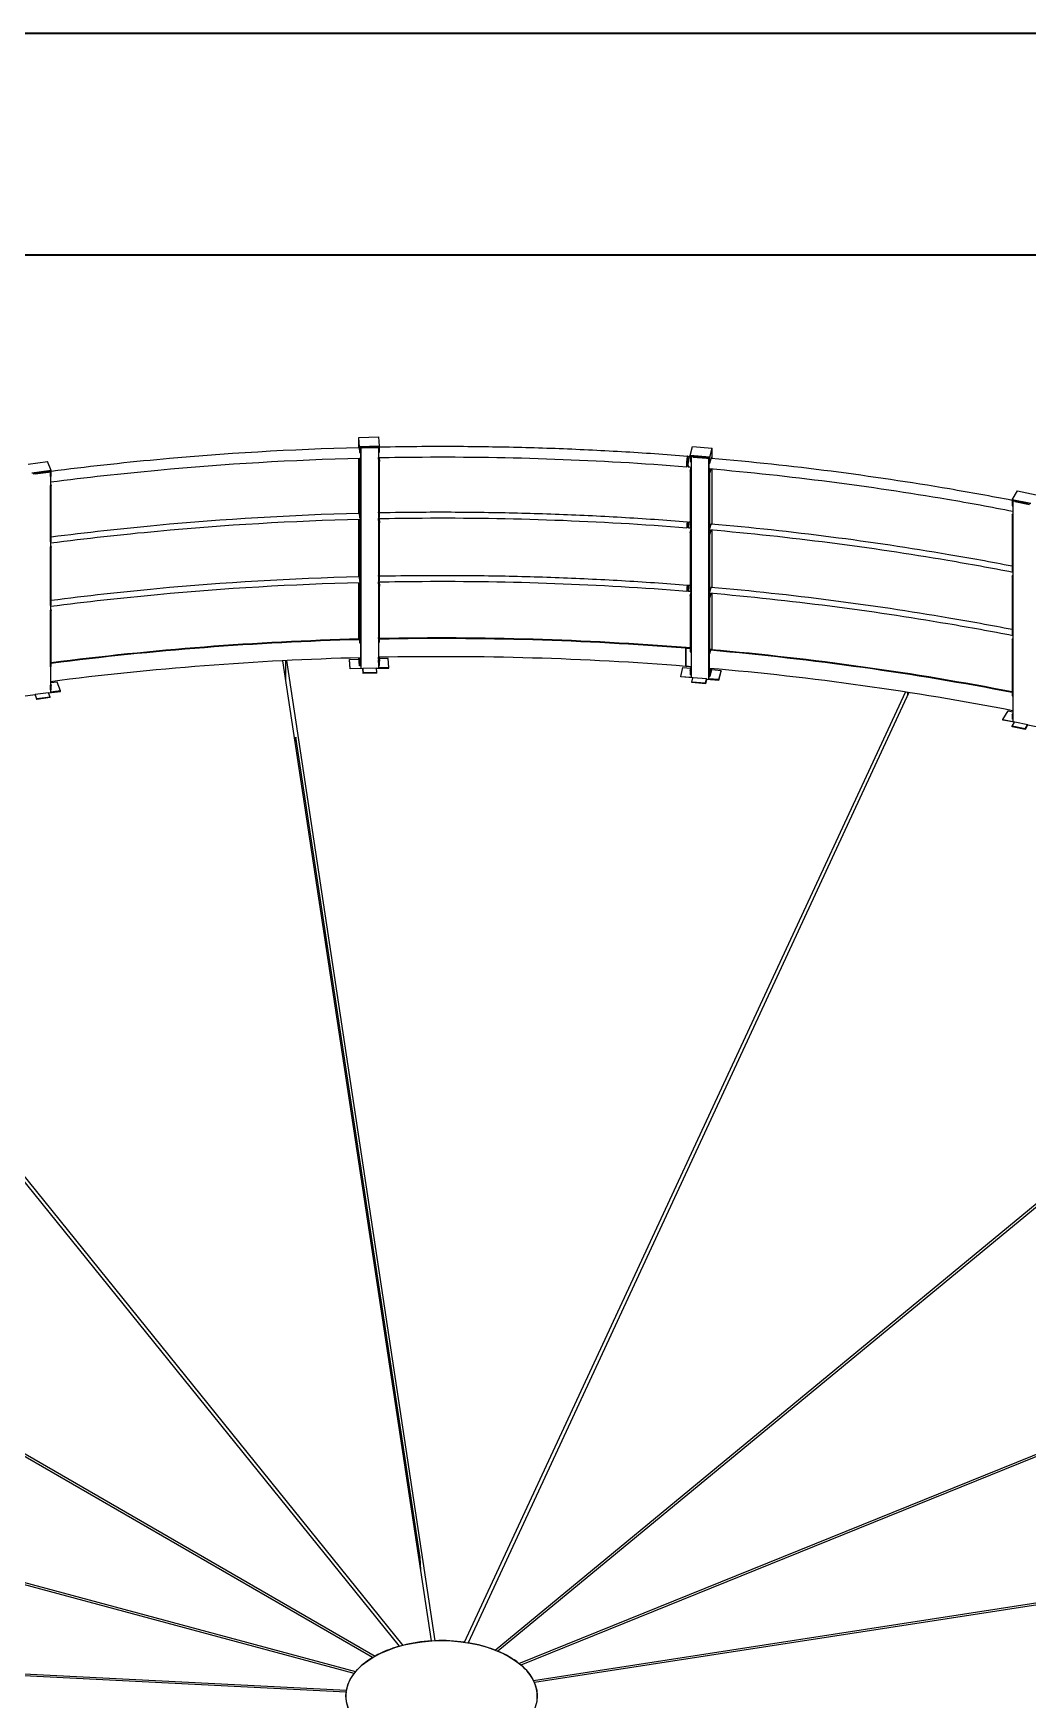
# Model space of a CAD drawing. Header units: millimetres. Extents: x 0 to 89100, y 0 to 63000.
# Drawn here: x 66908 to 70273, y 57363 to 63000 of the extents above; entities that cross this region are included whole.
import ezdxf

# ---------------------------------------------------------------- set-up
doc = ezdxf.new("R2010")
doc.units = ezdxf.units.MM
doc.header["$LTSCALE"] = 150
doc.layers.get('0').update_dxf_attribs({"lineweight": 18})
for name, color, linetype, lineweight in [('Border', 7, 'Continuous', 35), ('Visible', 7, 'Continuous', 25), ('Visible Narrow', 7, 'Continuous', 18)]:
    doc.layers.add(name, color=color, linetype=linetype, lineweight=lineweight)

# ---------------------------------------------------------------- blocks, each defined once
blk = doc.blocks.new('Borders Bigadan Border')
at = {"layer": 'Border'}
for p, q in [((0, 420), (594, 420)), ((589, 415), (20, 415))]:
    blk.add_line(p, q, dxfattribs=at)

msp = doc.modelspace()

# ---------------------------------------------------------------- linework, layer by layer
at = {"layer": 'Visible'}
for p, q in [((68009.73, 61633.24), (68077.17, 61634.81)), ((68011.94, 61601.65), (68009.73, 61633.24)), ((68009.73, 61599.35), (68009.73, 61633.24)), ((68079.39, 61603.23), (68077.17, 61634.81)), ((68009.73, 61376.99), (68009.73, 61563.11)), ((68010.84, 61597.24), (68011.94, 61581.44)), ((68011.94, 61549.6), (68011, 61563.14)), ((68079.39, 61603.23), (68011.94, 61601.65)), ((68011.94, 61601.65), (68011.94, 61581.44)), ((68011.94, 61581.44), (68014.19, 61581.5)), ((68013.24, 61563.2), (68014.19, 61549.65)), ((68013.72, 61556.4), (68013.72, 61563.22)), ((68077.14, 61601.34), (68014.19, 61599.87)), ((68014.19, 61599.87), (68014.19, 61581.5)), ((68014.55, 61599.88), (68014.92, 61590.43)), ((68015.69, 61599.9), (68015.84, 61597.74)), ((68022.59, 61597.9), (68015.84, 61597.74)), ((68015.84, 61597.74), (68015.84, 60852.48)), ((68017.94, 61599.95), (68018, 61599.09)), ((68022.5, 61599.19), (68018, 61599.09)), ((68068.96, 61600.28), (68022.5, 61599.19)), ((68022.59, 61597.9), (68069.05, 61598.98)), ((68068.96, 61600.28), (68073.46, 61600.39)), ((68069.05, 61598.98), (68075.79, 61599.14)), ((68072.26, 61601.22), (68072.29, 61600.36)), ((68073.39, 61601.25), (68073.46, 61600.39)), ((68075.64, 61601.3), (68075.79, 61599.14)), ((68075.79, 61599.14), (68075.79, 60853.88)), ((68076.03, 61598.76), (68077.14, 61582.97)), ((68077.14, 61551.12), (68076.19, 61564.68)), ((68077.14, 61582.97), (68077.14, 61601.34)), ((68077.14, 61582.97), (68079.39, 61583.02)), ((68078.44, 61564.72), (68079.39, 61551.18)), ((68079.39, 61583.02), (68079.39, 61603.23)), ((69121.93, 61567.2), (69121.64, 61567.23)), ((69121.87, 61567.17), (69122.64, 61567.54)), ((69130.64, 61571.3), (69138.58, 61602.58)), ((69197.43, 61565.65), (69130.64, 61571.3)), ((69130.64, 61571.3), (69130.64, 61551.09)), ((69132.87, 61569.27), (69132.87, 61550.9)), ((69195.2, 61564), (69132.87, 61569.27)), ((69134.35, 61569.15), (69133.81, 61567.01)), ((69133.81, 61567.01), (69133.81, 60821.75)), ((69140.49, 61566.44), (69133.81, 61567.01)), ((69136.58, 61568.96), (69136.36, 61568.1)), ((69140.81, 61567.73), (69136.36, 61568.1)), ((69138.58, 61602.58), (69205.37, 61596.92)), ((69140.49, 61566.44), (69186.5, 61562.55)), ((69140.52, 61567.75), (69140.64, 61568.62)), ((69186.82, 61563.83), (69140.81, 61567.73)), ((69186.5, 61562.55), (69193.17, 61561.98)), ((69186.82, 61563.83), (69191.27, 61563.46)), ((69191.49, 61564.31), (69191.27, 61563.46)), ((69193.72, 61564.12), (69193.17, 61561.98)), ((69193.17, 61561.98), (69193.17, 60816.72)), ((69195.2, 61545.63), (69195.2, 61564)), ((69197.43, 61565.65), (69205.37, 61596.92)), ((69197.43, 61545.44), (69197.43, 61565.65)), ((69197.43, 61545.44), (69201.4, 61561.08)), ((69205.37, 61562.93), (69205.37, 61596.92)), ((66890.53, 61542.82), (66956.31, 61551.57)), ((66968.6, 61520.77), (66902.82, 61512.02)), ((66966.41, 61518.64), (66905.02, 61510.47)), ((66913.9, 61509.43), (66907.32, 61508.56)), ((66908.67, 61510.96), (66909.01, 61510.12)), ((66913.39, 61510.7), (66909.01, 61510.12)), ((66958.71, 61516.73), (66913.39, 61510.7)), ((66913.9, 61509.43), (66959.21, 61515.46)), ((66968.6, 61520.77), (66956.31, 61551.57)), ((66956.52, 61517.33), (66956.71, 61516.46)), ((66958.71, 61516.73), (66963.09, 61517.31)), ((66959.21, 61515.46), (66965.79, 61516.34)), ((66962.75, 61518.16), (66963.09, 61517.31)), ((66964.95, 61518.45), (66965.79, 61516.34)), ((66965.79, 61516.34), (66965.79, 60771.08)), ((66966.41, 61500.27), (66966.41, 61518.64)), ((66968.6, 61500.56), (66968.6, 61520.77)), ((68014.19, 61549.65), (68011.94, 61549.6)), ((68011.94, 61549.6), (68011.94, 61360.38)), ((68014.19, 61549.65), (68014.19, 61360.43)), ((68079.39, 61551.18), (68077.14, 61551.12)), ((68077.14, 61361.9), (68077.14, 61551.12)), ((68079.39, 61361.95), (68079.39, 61551.18)), ((69119.47, 61536.55), (69119.19, 61536.57)), ((69119.41, 61536.59), (69120.11, 61536.1)), ((69130.64, 61551.09), (69132.87, 61550.9)), ((69130.64, 61519.25), (69133.81, 61531.72)), ((69130.64, 61519.25), (69130.64, 61330.03)), ((69132.87, 61519.06), (69130.64, 61519.25)), ((69132.87, 61550.9), (69133.81, 61554.61)), ((69133.81, 61522.76), (69132.87, 61519.06)), ((69132.87, 61519.06), (69132.87, 61329.84)), ((69195.2, 61545.63), (69197.43, 61545.44)), ((69195.2, 61513.78), (69198.6, 61527.16)), ((69197.43, 61513.6), (69195.2, 61513.78)), ((69195.2, 61324.56), (69195.2, 61513.78)), ((69200.82, 61526.97), (69197.43, 61513.6)), ((69197.43, 61324.37), (69197.43, 61513.6)), ((69205.37, 61340.55), (69205.37, 61526.57)), ((66965.79, 61501.82), (66966.41, 61500.27)), ((66965.79, 61475.77), (66968.6, 61468.72)), ((66966.41, 61468.43), (66965.79, 61469.98)), ((66966.41, 61500.27), (66968.6, 61500.56)), ((66968.6, 61468.72), (66966.41, 61468.43)), ((66966.41, 61279.2), (66966.41, 61468.43)), ((66968.6, 61279.5), (66968.6, 61468.72)), ((70220.32, 61422.01), (70238.14, 61451.9)), ((70238.14, 61451.9), (70301.96, 61439.21)), ((70284.14, 61409.33), (70220.32, 61422.01)), ((70220.32, 61422.01), (70220.32, 61401.81)), ((70220.32, 61401.81), (70222.44, 61401.38)), ((70222.44, 61419.75), (70222.44, 61401.38)), ((70282.01, 61407.91), (70222.44, 61419.75)), ((70222.44, 61401.38), (70222.64, 61401.71)), ((70223.86, 61419.47), (70222.64, 61417.42)), ((70222.64, 61417.42), (70222.64, 60672.17)), ((70229.02, 61416.16), (70222.64, 61417.42)), ((70225.99, 61419.05), (70225.5, 61418.23)), ((70229.76, 61417.38), (70225.5, 61418.23)), ((70229.02, 61416.16), (70272.99, 61407.42)), ((70273.72, 61408.64), (70229.76, 61417.38)), ((70234.6, 61416.42), (70234.87, 61417.28)), ((70272.99, 61407.42), (70279.37, 61406.15)), ((68009.73, 61162.66), (68009.73, 61356.81)), ((68010.84, 61376.17), (68011.94, 61360.38)), ((68011.94, 61342.01), (68010.9, 61356.84)), ((68011.94, 61360.38), (68014.19, 61360.43)), ((68014.19, 61342.06), (68011.94, 61342.01)), ((68011.94, 61342.01), (68011.94, 61146.05)), ((68013.15, 61356.9), (68014.19, 61342.06)), ((68013.72, 61348.8), (68013.72, 61356.91)), ((68014.19, 61387.12), (68014.75, 61372.65)), ((68014.19, 61378.53), (68014.52, 61378.54)), ((68014.19, 61342.06), (68014.19, 61146.1)), ((68076.03, 61377.69), (68077.14, 61361.9)), ((68077.14, 61343.53), (68076.1, 61358.37)), ((68077.14, 61361.9), (68079.39, 61361.95)), ((68079.39, 61343.58), (68077.14, 61343.53)), ((68077.14, 61147.57), (68077.14, 61343.53)), ((68078.35, 61358.42), (68079.39, 61343.58)), ((68079.39, 61147.62), (68079.39, 61343.58)), ((69121.36, 61345.39), (69121.17, 61345.41)), ((69121.33, 61345.38), (69122.69, 61345.91)), ((69125.95, 61345.36), (69125.38, 61345.7)), ((69132.87, 61329.84), (69133.81, 61333.54)), ((69197.43, 61324.37), (69201.4, 61340.01)), ((70220.32, 61369.96), (70222.64, 61373.86)), ((70220.32, 61369.96), (70220.32, 61180.74)), ((70222.44, 61369.54), (70220.32, 61369.96)), ((70222.64, 61369.87), (70222.44, 61369.54)), ((70222.44, 61369.54), (70222.44, 61180.32)), ((66965.79, 61280.76), (66966.41, 61279.2)), ((66966.41, 61279.2), (66968.6, 61279.5)), ((69120.1, 61329.69), (69119.91, 61329.71)), ((69120.08, 61329.71), (69121.33, 61328.97)), ((69124.64, 61328.99), (69124.02, 61328.75)), ((69130.64, 61330.03), (69132.87, 61329.84)), ((69130.64, 61311.65), (69133.81, 61324.12)), ((69130.64, 61311.65), (69130.64, 61115.7)), ((69132.87, 61311.47), (69130.64, 61311.65)), ((69133.81, 61315.17), (69132.87, 61311.47)), ((69132.87, 61311.47), (69132.87, 61115.51)), ((69195.2, 61324.56), (69197.43, 61324.37)), ((69195.2, 61306.19), (69198.93, 61320.86)), ((69197.43, 61306), (69195.2, 61306.19)), ((69195.2, 61110.23), (69195.2, 61306.19)), ((69201.15, 61320.67), (69197.43, 61306)), ((69197.43, 61110.04), (69197.43, 61306)), ((69205.37, 61126.22), (69205.37, 61320.29)), ((66965.79, 61268.17), (66968.6, 61261.13)), ((66966.41, 61260.83), (66965.79, 61262.39)), ((66968.6, 61261.13), (66966.41, 61260.83)), ((66966.41, 61064.87), (66966.41, 61260.83)), ((66968.6, 61065.17), (66968.6, 61261.13)), ((68014.19, 61172.79), (68014.75, 61158.32)), ((70220.32, 61180.74), (70222.44, 61180.32)), ((70220.32, 61162.37), (70222.64, 61166.27)), ((70222.44, 61180.32), (70222.64, 61180.65)), ((68009.73, 60950.88), (68009.73, 61142.48)), ((68010.84, 61161.84), (68011.94, 61146.05)), ((68011.94, 61127.68), (68010.9, 61142.51)), ((68011.94, 61146.05), (68014.19, 61146.1)), ((68014.19, 61127.73), (68011.94, 61127.68)), ((68011.94, 61127.68), (68011.94, 60938.45)), ((68013.15, 61142.57), (68014.19, 61127.73)), ((68013.72, 61134.47), (68013.72, 61142.58)), ((68014.19, 61163.84), (68014.54, 61163.85)), ((68014.19, 61127.73), (68014.19, 60938.5)), ((68076.03, 61163.36), (68077.14, 61147.57)), ((68077.14, 61129.2), (68076.1, 61144.04)), ((68077.14, 61147.57), (68079.39, 61147.62)), ((68079.39, 61129.25), (68077.14, 61129.2)), ((68077.14, 60939.98), (68077.14, 61129.2)), ((68078.35, 61144.09), (68079.39, 61129.25)), ((68079.39, 60940.03), (68079.39, 61129.25)), ((69119.91, 61115.38), (69120.1, 61115.36)), ((69120.08, 61115.38), (69121.33, 61114.64)), ((69121.17, 61131.08), (69121.36, 61131.06)), ((69121.33, 61131.05), (69122.69, 61131.58)), ((69124.64, 61114.66), (69124.02, 61114.42)), ((69125.95, 61131.03), (69125.38, 61131.37)), ((69130.64, 61115.7), (69132.87, 61115.51)), ((69130.64, 61097.32), (69133.81, 61109.79)), ((69132.87, 61115.51), (69133.81, 61119.21)), ((69195.2, 61110.23), (69197.43, 61110.04)), ((69197.43, 61110.04), (69201.4, 61125.68)), ((70220.32, 61162.37), (70220.32, 60966.41)), ((70222.44, 61161.94), (70220.32, 61162.37)), ((70222.64, 61162.28), (70222.44, 61161.94)), ((70222.44, 61161.94), (70222.44, 60965.99)), ((66965.79, 61066.43), (66966.41, 61064.87)), ((66965.79, 61053.84), (66968.6, 61046.79)), ((66966.41, 61064.87), (66968.6, 61065.17)), ((69130.64, 61097.32), (69130.64, 60908.1)), ((69132.87, 61097.14), (69130.64, 61097.32)), ((69133.81, 61100.84), (69132.87, 61097.14)), ((69132.87, 61097.14), (69132.87, 60907.91)), ((69195.2, 61091.86), (69198.93, 61106.53)), ((69197.43, 61091.67), (69195.2, 61091.86)), ((69195.2, 60902.64), (69195.2, 61091.86)), ((69201.15, 61106.33), (69197.43, 61091.67)), ((69197.43, 60902.45), (69197.43, 61091.67)), ((69205.37, 60914.4), (69205.37, 61105.96)), ((66966.41, 61046.5), (66965.79, 61048.06)), ((66968.6, 61046.79), (66966.41, 61046.5)), ((66966.41, 60857.28), (66966.41, 61046.5)), ((66968.6, 60857.57), (66968.6, 61046.79)), ((68010.82, 60950.91), (68010.82, 60954.46)), ((68010.82, 60954.46), (68011.94, 60938.45)), ((68014.19, 60959.92), (68014.93, 60949.36)), ((68014.93, 60949.36), (68014.93, 60885.06)), ((68076.02, 60955.98), (68077.14, 60939.98)), ((68076.02, 60952.44), (68076.02, 60955.98)), ((68077.14, 60939.98), (68079.39, 60940.03)), ((70220.32, 60966.41), (70222.44, 60965.99)), ((70220.32, 60948.04), (70222.64, 60951.94)), ((70220.32, 60948.04), (70220.32, 60758.81)), ((70222.44, 60947.61), (70220.32, 60948.04)), ((70222.44, 60965.99), (70222.64, 60966.32)), ((70222.64, 60947.95), (70222.44, 60947.61)), ((70222.44, 60947.61), (70222.44, 60758.39)), ((67978.5, 60881.94), (68009.22, 60882.66)), ((68010.36, 60882.69), (68009.22, 60882.66)), ((68011.94, 60860.07), (68010.02, 60887.49)), ((68011.94, 60874.15), (68011.01, 60887.51)), ((68011.94, 60938.45), (68014.19, 60938.5)), ((68013.26, 60887.57), (68014.19, 60874.21)), ((68013.72, 60882.77), (68013.59, 60882.76)), ((68013.72, 60886.44), (68013.72, 60887.58)), ((68013.72, 60886.44), (68013.72, 60882.77)), ((68013.72, 60882.77), (68015.84, 60852.48)), ((68014.93, 60885.06), (68014.75, 60887.61)), ((68077.14, 60875.68), (68076.2, 60889.04)), ((68078.45, 60889.09), (68079.39, 60875.73)), ((68108.89, 60884.99), (68078.79, 60884.29)), ((68111.02, 60854.71), (68108.89, 60884.99)), ((69115.98, 60919.72), (69116.49, 60921.86)), ((69115.98, 60858.48), (69115.98, 60919.72)), ((69116.49, 60921.86), (69116.49, 60860.62)), ((69116.93, 60919.64), (69117.45, 60921.79)), ((69116.93, 60858.4), (69116.93, 60919.64)), ((69130.64, 60908.1), (69132.87, 60907.91)), ((69132.87, 60907.91), (69133.81, 60911.62)), ((69195.2, 60902.64), (69197.43, 60902.45)), ((69196.44, 60849.17), (69196.44, 60902.53)), ((69197.43, 60902.45), (69201.45, 60918.3)), ((69201.45, 60918.3), (69201.45, 60914.75)), ((66965.79, 60858.83), (66966.41, 60857.28)), ((66966.41, 60857.28), (66968.6, 60857.57)), ((68255.31, 57561.56), (67752.84, 60877.45)), ((67762.75, 60812.02), (67762.75, 60877.95)), ((67764.79, 60878.06), (68267.27, 57562.16)), ((67980.62, 60851.66), (67978.5, 60881.94)), ((67978.5, 60881.94), (67978.5, 60880.11)), ((67980.62, 60849.82), (67978.5, 60880.11)), ((67980.62, 60851.66), (68015.84, 60852.48)), ((67980.62, 60849.82), (67980.62, 60851.66)), ((68022.59, 60850.8), (67980.62, 60849.82)), ((68014.19, 60874.21), (68011.94, 60874.15)), ((68011.94, 60874.15), (68011.94, 60860.07)), ((68014.19, 60860.12), (68011.94, 60860.07)), ((68014.19, 60874.21), (68014.19, 60860.12)), ((68022.59, 60852.65), (68069.05, 60853.73)), ((68022.59, 60852.65), (68022.59, 60850.81)), ((68022.59, 60852.65), (68022.68, 60851.35)), ((68022.59, 60850.81), (68022.59, 60850.8)), ((68022.59, 60850.81), (68022.68, 60849.51)), ((68023.71, 60836.64), (68022.68, 60851.35)), ((68022.68, 60849.51), (68023.71, 60834.8)), ((68070.17, 60837.72), (68023.71, 60836.64)), ((68023.71, 60834.8), (68023.71, 60836.64)), ((68070.17, 60835.89), (68023.71, 60834.8)), ((68069.14, 60852.43), (68069.05, 60853.73)), ((68070.17, 60837.72), (68069.14, 60852.43)), ((68069.18, 60851.89), (68111.02, 60852.87)), ((68070.17, 60835.89), (68070.17, 60837.72)), ((68077.14, 60861.59), (68075.79, 60880.81)), ((68111.02, 60854.71), (68075.79, 60853.88)), ((68079.39, 60875.73), (68077.14, 60875.68)), ((68077.14, 60861.59), (68077.14, 60875.68)), ((68077.14, 60861.59), (68079.39, 60861.64)), ((68079.39, 60861.64), (68079.39, 60875.73)), ((68111.02, 60852.87), (68111.02, 60854.71)), ((69098.93, 60824.7), (69106.55, 60854.69)), ((69106.55, 60854.69), (69132.84, 60852.47)), ((69116.49, 60860.62), (69115.98, 60858.48)), ((69130.64, 60843.8), (69133.81, 60856.27)), ((69130.64, 60843.8), (69130.64, 60829.72)), ((69132.87, 60843.61), (69130.64, 60843.8)), ((69132.87, 60829.53), (69130.64, 60829.72)), ((69133.81, 60847.32), (69132.87, 60843.61)), ((69132.87, 60843.61), (69132.87, 60829.53)), ((69133.81, 60833.23), (69132.87, 60829.53)), ((69195.2, 60838.34), (69198.56, 60851.57)), ((69197.43, 60838.15), (69195.2, 60838.34)), ((69195.2, 60824.25), (69195.2, 60838.34)), ((69197.08, 60851.7), (69196.44, 60849.17)), ((69200.79, 60851.38), (69197.43, 60838.15)), ((69204.29, 60851.07), (69197.43, 60824.06)), ((69197.43, 60824.06), (69197.43, 60838.15)), ((69205.24, 60846.34), (69203.13, 60846.52)), ((69235.67, 60843.76), (69205.24, 60846.34)), ((69228.05, 60813.77), (69235.67, 60843.76)), ((69228.05, 60811.94), (69235.67, 60841.93)), ((69235.67, 60843.76), (69235.67, 60841.93)), ((66913.9, 60764.18), (66959.21, 60770.21)), ((66959.72, 60768.95), (66959.21, 60770.21)), ((66959.91, 60768.46), (67000.14, 60773.81)), ((66988.35, 60805.19), (66965.79, 60802.19)), ((66965.79, 60800.32), (66968.6, 60793.27)), ((66966.41, 60792.98), (66965.79, 60794.53)), ((66966.41, 60778.9), (66965.79, 60780.45)), ((67000.14, 60775.65), (66965.79, 60771.08)), ((66968.6, 60793.27), (66966.41, 60792.98)), ((66966.41, 60778.9), (66966.41, 60792.98)), ((66966.41, 60778.9), (66968.6, 60779.19)), ((66968.6, 60779.19), (66968.6, 60793.27)), ((67000.14, 60775.65), (66988.35, 60805.19)), ((67000.14, 60773.81), (67000.14, 60775.65)), ((68367.55, 57557.1), (69859.41, 60771.61)), ((69870.99, 60769.81), (68379.14, 57555.31)), ((69098.93, 60824.7), (69133.81, 60821.75)), ((69098.93, 60822.86), (69098.93, 60824.7)), ((69140.03, 60819.39), (69098.93, 60822.86)), ((69136.46, 60805.34), (69140.16, 60819.91)), ((69182.47, 60801.44), (69136.46, 60805.34)), ((69136.46, 60803.5), (69136.46, 60805.34)), ((69182.47, 60799.61), (69136.46, 60803.5)), ((69140.49, 60821.19), (69140.16, 60819.91)), ((69140.49, 60821.19), (69186.5, 60817.3)), ((69182.47, 60801.44), (69186.17, 60816.01)), ((69186.17, 60814.17), (69182.47, 60799.61)), ((69182.47, 60799.61), (69182.47, 60801.44)), ((69186.17, 60816.01), (69186.5, 60817.3)), ((69186.17, 60814.17), (69186.5, 60815.46)), ((69186.5, 60815.46), (69186.5, 60817.3)), ((69186.5, 60815.46), (69186.5, 60815.45)), ((69186.5, 60815.45), (69228.05, 60811.94)), ((69193.17, 60816.72), (69195.2, 60824.71)), ((69228.05, 60813.77), (69193.17, 60816.72)), ((69195.2, 60824.25), (69197.43, 60824.06)), ((69228.05, 60811.94), (69228.05, 60813.77)), ((69865.75, 60770.63), (69865.75, 60758.51)), ((66913.9, 60762.34), (66872.97, 60756.89)), ((66913.9, 60764.18), (66913.9, 60762.35)), ((66913.9, 60764.18), (66914.4, 60762.92)), ((66913.9, 60762.35), (66913.9, 60762.34)), ((66913.9, 60762.35), (66914.4, 60761.08)), ((66920.13, 60748.57), (66914.4, 60762.92)), ((66914.4, 60761.08), (66920.13, 60746.73)), ((66965.44, 60754.6), (66920.13, 60748.57)), ((66965.44, 60752.76), (66920.13, 60746.73)), ((66920.13, 60746.73), (66920.13, 60748.57)), ((66965.44, 60754.6), (66959.72, 60768.95)), ((66965.44, 60752.76), (66965.44, 60754.6)), ((70220.32, 60758.81), (70222.44, 60758.39)), ((70222.44, 60758.39), (70222.64, 60758.72)), ((70189.31, 60678.79), (70206.4, 60707.45)), ((70189.31, 60678.79), (70222.64, 60672.17)), ((70189.31, 60676.96), (70189.31, 60678.79)), ((70228.04, 60669.26), (70189.31, 60676.96)), ((70206.4, 60707.45), (70222.64, 60704.22)), ((70219.99, 60655.76), (70228.29, 60669.68)), ((70220.32, 60694.52), (70222.64, 60698.41)), ((70220.32, 60694.52), (70220.32, 60680.43)), ((70222.44, 60694.09), (70220.32, 60694.52)), ((70222.44, 60680.01), (70220.32, 60680.43)), ((70222.64, 60694.42), (70222.44, 60694.09)), ((70222.44, 60694.09), (70222.44, 60680.01)), ((70222.64, 60680.34), (70222.44, 60680.01)), ((70229.02, 60670.9), (70228.29, 60669.68)), ((70229.02, 60670.9), (70272.99, 60662.16)), ((70263.96, 60647.02), (70272.26, 60660.94)), ((70272.26, 60659.1), (70263.96, 60645.18)), ((70272.26, 60660.94), (70272.99, 60662.16)), ((70272.26, 60659.1), (70272.99, 60660.33)), ((70272.99, 60660.33), (70272.99, 60662.16)), ((70272.99, 60660.33), (70272.99, 60660.32)), ((70272.99, 60660.32), (70312.7, 60652.43)), ((67796.66, 60618.76), (67793.89, 60606.57)), ((68217.24, 57843.29), (67796.66, 60618.76)), ((70263.96, 60647.02), (70219.99, 60655.76)), ((70219.99, 60653.92), (70219.99, 60655.76)), ((70263.96, 60645.18), (70219.99, 60653.92)), ((70263.96, 60645.18), (70263.96, 60647.02)), ((68147.2, 57543.59), (65712.14, 60558.52)), ((65723, 60561.47), (68158.08, 57546.52)), ((67804.98, 60563.86), (67800.32, 60564.1)), ((68470.37, 57530.74), (71773.39, 60254.22)), ((71783.19, 60250.23), (68480.2, 57526.77)), ((67896.15, 59931.69), (67896.15, 59962.19)), ((67900.64, 59902.06), (67900.64, 59932.56)), ((68056.26, 57505.36), (64313.78, 59666.07)), ((64338.65, 59661.52), (68064.74, 57510.26)), ((68551.38, 57485.67), (71621.24, 58726.71)), ((71628.12, 58721.04), (68558.26, 57480)), ((67993.45, 57451.47), (64596.96, 58365.88)), ((64602.04, 58372.16), (67998.52, 57457.75)), ((68600.8, 57427.33), (73960.36, 58256.45)), ((73963.47, 58249.76), (68603.91, 57420.63)), ((68219.04, 57800.89), (68217.24, 57843.29)), ((62439.89, 57674.54), (67967.4, 57395.33)), ((67966.35, 57388.43), (62438.84, 57667.63)), ((68255.31, 57561.54), (68255.31, 57561.56)), ((68267.27, 57562.16), (68267.27, 57562.14)), ((68367.55, 57557.08), (68367.55, 57557.1)), ((68056.26, 57505.32), (68056.26, 57505.36)), ((68064.74, 57510.26), (68064.74, 57510.22)), ((68147.2, 57543.57), (68147.2, 57543.59)), ((68158.08, 57546.52), (68158.08, 57546.49)), ((68379.14, 57555.31), (68379.14, 57555.28)), ((68470.37, 57530.72), (68470.37, 57530.74)), ((68480.2, 57526.77), (68480.2, 57526.74)), ((67993.45, 57451.42), (67993.45, 57451.47)), ((67998.52, 57457.75), (67998.52, 57457.7)), ((68551.38, 57485.64), (68551.38, 57485.67)), ((68558.26, 57479.96), (68558.26, 57480)), ((67966.35, 57388.11), (67966.35, 57388.43)), ((67967.4, 57395.33), (67967.4, 57395.13)), ((68600.8, 57427.25), (68600.8, 57427.33)), ((68603.91, 57420.63), (68603.91, 57420.54)), ((67965.62, 57375.58), (67965.62, 57372.74)), ((68613.41, 57375.58), (68613.41, 57372.74))]:
    msp.add_line(p, q, dxfattribs=at)
for centre, major_axis, ratio, start_param, end_param in [((68010.84, 61581.31), (-0.46, 19.49), 0.0330247, 5.6673196, 6.6702412), ((68014.52, 61582.27), (0.46, -19.49), 0.0330247, 6.061434, 6.7652209), ((68014.52, 61582.27), (0.46, -19.49), 0.0330247, 1.4278257, 2.0021282), ((68076.03, 61582.84), (-0.46, 19.49), 0.0330247, 5.6673196, 5.9566976), ((69120.75, 61551.87), (1.44, 18.05), 0.1120665, 5.7892637, 9.9182507), ((69120.75, 61551.87), (-1.23, -15.33), 0.1124171, 3.2072735, 6.2175045), ((69120.75, 61551.87), (-1.25, -15.63), 0.1120665, 3.010406, 6.4128266), ((69125.95, 61551.45), (1.45, 18.05), 0.1127676, 0, 3.1415927), ((69201.4, 61545.16), (1.64, 19.43), 0.1184371, 5.8957941, 6.9036862), ((69197.91, 61546.33), (1.64, 19.43), 0.1184371, 1.6182092, 1.7184021), ((69197.91, 61546.33), (-1.64, -19.43), 0.1184371, 5.8057849, 6.5032156), ((68010.84, 61366.98), (-0.26, 11.25), 0.0330247, 5.6673196, 6.7526877), ((68014.52, 61367.94), (0.26, -11.25), 0.0330247, 6.0708365, 6.5464806), ((68014.52, 61367.94), (0.26, -11.25), 0.0330247, 1.646566, 2.0021282), ((68076.03, 61368.51), (-0.26, 11.25), 0.0330247, 5.6673196, 6.2225584), ((69120.75, 61337.54), (0.8, 10.06), 0.1120665, 5.6625558, 10.0450333), ((69120.75, 61337.54), (-0.63, -7.85), 0.1124171, 3.1963695, 6.2284085), ((69120.75, 61337.54), (-0.65, -8.07), 0.1120665, 2.9594465, 6.4642501), ((69125.95, 61337.12), (0.81, 10.05), 0.1127676, 0, 3.1415927), ((69201.4, 61330.82), (0.95, 11.21), 0.1184371, 5.8133257, 6.9036862), ((69197.91, 61332), (-0.95, -11.21), 0.1184371, 6.0245252, 6.4926234), ((68010.84, 61152.65), (-0.26, 11.25), 0.0330247, 5.6673196, 6.7526877), ((68076.03, 61154.18), (-0.26, 11.25), 0.0330247, 5.6673196, 6.2225584), ((68014.52, 61153.61), (0.26, -11.25), 0.0330247, 6.0708365, 6.5464806), ((68014.52, 61153.61), (0.26, -11.25), 0.0330247, 1.646566, 2.0021282), ((69120.75, 61123.21), (0.8, 10.06), 0.1120665, 5.6625558, 10.0450333), ((69120.75, 61123.21), (0.63, 7.85), 0.1124171, 0.0547768, 3.0868158), ((69120.75, 61123.21), (-0.65, -8.07), 0.1120665, 2.9594465, 6.4642501), ((69125.95, 61122.79), (0.81, 10.05), 0.1127676, 0, 3.1415927), ((69201.4, 61116.49), (0.95, 11.21), 0.1184371, 5.8133257, 6.9036862), ((69197.91, 61117.67), (-0.95, -11.21), 0.1184371, 6.0245252, 6.4926234), ((68289.52, 57458.25), (-6055.87, 0), 0.5773503, 4.7583845, 4.9322779), ((68289.52, 57458.25), (-6052.12, 0), 0.5773503, 4.758388, 4.9324164), ((68289.52, 57458.25), (-6055.87, 0), 0.5773503, 4.7577653, 4.7578684), ((68289.52, 57458.25), (-6052.12, 0), 0.5773503, 4.7577742, 4.7578966), ((68289.52, 57458.25), (-6055.87, 0), 0.5773503, 4.7476098, 4.7476879), ((68289.52, 57458.25), (-6052.12, 0), 0.5773503, 4.7476066, 4.7477098), ((68289.52, 57458.25), (-6055.87, 0), 0.5773503, 4.5754032, 4.7470939), ((68289.52, 57458.25), (-6052.12, 0), 0.5773503, 4.5754032, 4.7471154), ((68289.52, 57397.02), (-6052.12, 0), 0.5773503, 4.7577742, 4.9328926), ((68289.52, 57397.02), (-6052.12, 0), 0.5773503, 4.5754032, 4.7477098), ((68289.52, 57458.25), (-6052.12, 0), 0.5773503, 4.5729572, 4.5752444), ((68289.52, 57458.25), (-6055.87, 0), 0.5773503, 4.5730441, 4.5752444), ((68289.52, 57458.25), (-6052.12, 0), 0.5773503, 4.3876847, 4.5613707), ((68289.52, 57458.25), (-6055.87, 0), 0.5773503, 4.3878931, 4.5613741), ((68289.52, 57375.58), (-6112.5, 0), 0.5773503, 4.5766074, 4.5766801), ((68289.52, 57397.02), (-6052.12, 0), 0.5773503, 4.5724289, 4.5752444), ((68289.52, 57397.02), (-6052.12, 0), 0.5773503, 4.3872793, 4.5619705), ((68289.52, 57194.93), (-6187.5, 0), 0.5773503, 6.0962024, 9.6168762), ((68289.52, 57375.58), (323.93, 0), 0.5773503, 1.6765863, 1.9886051), ((68289.52, 57375.58), (323.93, 0), 0.5773503, 1.3275205, 1.6395393), ((68289.52, 57375.58), (323.93, 0), 0.5773503, 2.374718, 2.6867368), ((68289.52, 57375.58), (323.93, 0), 0.5773503, 2.0256522, 2.337671), ((68289.52, 57375.58), (323.93, 0), 0.5773503, 0.9784546, 1.2904734), ((68289.52, 57375.58), (323.93, 0), 0.5773503, 0.6293888, 0.9414076), ((68289.52, 57375.58), (-323.93, 0), 0.5773503, 5.8653765, 6.1773953), ((68289.52, 57375.58), (323.93, 0), 0.5773503, 0.2803229, 0.5923417), ((68289.52, 57375.58), (-323.93, 0), 0.5773503, 6.2144424, 6.5264612), ((68289.52, 57375.58), (323.93, 0), 0.5773503, 6.2144424, 6.5264612)]:
    msp.add_ellipse(centre, major_axis=major_axis, ratio=ratio, start_param=start_param, end_param=end_param, dxfattribs=at)
msp.add_ellipse((68289.52, 57375.58), major_axis=(-323.89, 0), ratio=0.5773503, dxfattribs=at)
for points, knots in [([(66965.79, 61482.16), (67086.16, 61497.75), (67207.35, 61511.22), (67556.21, 61543.62), (67785.36, 61557.23), (68015.11, 61563.25)], [4.72547377, 4.72547377, 4.72547377, 4.72547377, 4.78669239, 4.78669239, 4.90081491, 4.90081491, 4.90081491, 4.90081491]), ([(66968.6, 61519.04), (67086.95, 61534.29), (67206.09, 61547.48), (67552.51, 61579.66), (67781.29, 61593.28), (68010.66, 61599.37)], [4.72673482, 4.72673482, 4.72673482, 4.72673482, 4.78669239, 4.78669239, 4.90023714, 4.90023714, 4.90023714, 4.90023714]), ([(68075.79, 61564.67), (68125.01, 61565.67), (68174.25, 61566.33), (68522.97, 61568.53), (68822.67, 61557.55), (69119.31, 61533.82)], [4.91086062, 4.91086062, 4.91086062, 4.91086062, 4.9352992, 4.9352992, 5.08390601, 5.08390601, 5.08390601, 5.08390601]), ([(68079.39, 61600.97), (68127.34, 61601.93), (68175.3, 61602.56), (68298.29, 61603.34), (68373.33, 61603.01), (68523.54, 61600.74), (68598.71, 61598.79), (68748.88, 61593.29), (68823.87, 61589.73), (68973.37, 61581.02), (69047.88, 61575.87), (69122.2, 61569.93)], [4.91157559, 4.91157559, 4.91157559, 4.91157559, 4.9352992, 4.9352992, 4.97239979, 4.97239979, 5.00960281, 5.00960281, 5.04680572, 5.04680572, 5.08390601, 5.08390601, 5.08390601, 5.08390601]), ([(69122.64, 61567.54), (69122.85, 61567.64), (69123.08, 61567.74), (69123.61, 61567.88), (69123.9, 61567.92), (69124.5, 61567.94), (69124.81, 61567.92), (69125.4, 61567.8), (69125.68, 61567.71), (69126.05, 61567.55), (69126.16, 61567.49), (69126.27, 61567.43)], [5.26670594, 5.26670594, 5.26670594, 5.26670594, 5.29297828, 5.29297828, 5.31925062, 5.31925062, 5.34552296, 5.34552296, 5.3717953, 5.3717953, 5.3842242, 5.3842242, 5.3842242, 5.3842242]), ([(69202.06, 61563.23), (69474.31, 61539.31), (69743.74, 61504.68), (70079.09, 61447.5), (70149.92, 61434.6), (70220.32, 61420.96)], [4.35330618, 4.35330618, 4.35330618, 4.35330618, 4.48947876, 4.48947876, 4.52619225, 4.52619225, 4.52619225, 4.52619225]), ([(69123.71, 61535.63), (69123.6, 61535.59), (69123.48, 61535.55), (69123.09, 61535.45), (69122.8, 61535.4), (69122.2, 61535.38), (69121.89, 61535.41), (69121.3, 61535.52), (69121.02, 61535.62), (69120.52, 61535.84), (69120.3, 61535.97), (69120.11, 61536.1)], [2.13923166, 2.13923166, 2.13923166, 2.13923166, 2.15138562, 2.15138562, 2.17765796, 2.17765796, 2.2039303, 2.2039303, 2.23020264, 2.23020264, 2.25647498, 2.25647498, 2.25647498, 2.25647498]), ([(69195.8, 61527.41), (69468.14, 61503.57), (69737.64, 61468.97), (70075.84, 61411.3), (70149.48, 61397.86), (70222.64, 61383.6)], [4.35278969, 4.35278969, 4.35278969, 4.35278969, 4.48947876, 4.48947876, 4.52780123, 4.52780123, 4.52780123, 4.52780123]), ([(66965.79, 61275.92), (67085.91, 61291.47), (67206.86, 61304.9), (67555.63, 61337.3), (67784.95, 61350.91), (68014.86, 61356.94)], [4.72564843, 4.72564843, 4.72564843, 4.72564843, 4.78669239, 4.78669239, 4.90080822, 4.90080822, 4.90080822, 4.90080822]), ([(66968.6, 61296.62), (67087.19, 61311.91), (67206.58, 61325.14), (67553.04, 61357.32), (67781.61, 61370.93), (68010.77, 61377.02)], [4.72656157, 4.72656157, 4.72656157, 4.72656157, 4.78669239, 4.78669239, 4.90022054, 4.90022054, 4.90022054, 4.90022054]), ([(68075.79, 61358.37), (68125, 61359.37), (68174.22, 61360.03), (68523.14, 61362.23), (68823.08, 61351.24), (69119.95, 61327.49)], [4.91088772, 4.91088772, 4.91088772, 4.91088772, 4.9352992, 4.9352992, 5.08390601, 5.08390601, 5.08390601, 5.08390601]), ([(68079.39, 61378.62), (68127.35, 61379.58), (68175.33, 61380.21), (68298.29, 61380.98), (68373.27, 61380.65), (68523.36, 61378.38), (68598.47, 61376.44), (68748.52, 61370.94), (68823.46, 61367.39), (68972.85, 61358.68), (69047.3, 61353.54), (69121.56, 61347.6)], [4.9115491, 4.9115491, 4.9115491, 4.9115491, 4.9352992, 4.9352992, 4.97239968, 4.97239968, 5.00960272, 5.00960272, 5.04680569, 5.04680569, 5.08390601, 5.08390601, 5.08390601, 5.08390601]), ([(69122.69, 61345.91), (69122.84, 61345.97), (69123.01, 61346.03), (69123.37, 61346.1), (69123.56, 61346.12), (69123.96, 61346.13), (69124.16, 61346.11), (69124.55, 61346.04), (69124.74, 61345.99), (69125.08, 61345.86), (69125.24, 61345.78), (69125.38, 61345.7)], [5.27760998, 5.27760998, 5.27760998, 5.27760998, 5.2995207, 5.2995207, 5.32143142, 5.32143142, 5.34334215, 5.34334215, 5.36525287, 5.36525287, 5.3871636, 5.3871636, 5.3871636, 5.3871636]), ([(69201.65, 61340.87), (69473.58, 61316.98), (69742.71, 61282.38), (70078.2, 61225.18), (70149.48, 61212.19), (70220.32, 61198.45)], [4.35335504, 4.35335504, 4.35335504, 4.35335504, 4.48947876, 4.48947876, 4.52645793, 4.52645793, 4.52645793, 4.52645793]), ([(69124.02, 61328.75), (69123.87, 61328.69), (69123.7, 61328.64), (69123.34, 61328.57), (69123.14, 61328.54), (69122.75, 61328.54), (69122.55, 61328.55), (69122.16, 61328.62), (69121.97, 61328.67), (69121.63, 61328.81), (69121.47, 61328.88), (69121.33, 61328.97)], [2.13601732, 2.13601732, 2.13601732, 2.13601732, 2.15792805, 2.15792805, 2.17983877, 2.17983877, 2.20174949, 2.20174949, 2.22366022, 2.22366022, 2.24557094, 2.24557094, 2.24557094, 2.24557094]), ([(69196.7, 61321.06), (69469.19, 61297.2), (69738.84, 61262.57), (70076.74, 61204.96), (70149.92, 61191.6), (70222.64, 61177.45)], [4.35282378, 4.35282378, 4.35282378, 4.35282378, 4.48947876, 4.48947876, 4.52753349, 4.52753349, 4.52753349, 4.52753349]), ([(68079.39, 61164.29), (68127.35, 61165.25), (68175.33, 61165.88), (68298.29, 61166.65), (68373.27, 61166.32), (68523.36, 61164.05), (68598.47, 61162.11), (68748.52, 61156.61), (68823.46, 61153.06), (68972.85, 61144.35), (69047.3, 61139.21), (69121.56, 61133.27)], [4.9115491, 4.9115491, 4.9115491, 4.9115491, 4.9352992, 4.9352992, 4.97239968, 4.97239968, 5.00960272, 5.00960272, 5.04680569, 5.04680569, 5.08390601, 5.08390601, 5.08390601, 5.08390601]), ([(66965.79, 61061.59), (67085.91, 61077.14), (67206.86, 61090.57), (67555.63, 61122.97), (67784.95, 61136.58), (68014.86, 61142.61)], [4.72564843, 4.72564843, 4.72564843, 4.72564843, 4.78669239, 4.78669239, 4.90080822, 4.90080822, 4.90080822, 4.90080822]), ([(66968.6, 61082.29), (67087.19, 61097.58), (67206.58, 61110.81), (67553.04, 61142.99), (67781.61, 61156.6), (68010.77, 61162.69)], [4.72656157, 4.72656157, 4.72656157, 4.72656157, 4.78669239, 4.78669239, 4.90022054, 4.90022054, 4.90022054, 4.90022054]), ([(68075.79, 61144.03), (68125, 61145.04), (68174.22, 61145.7), (68523.14, 61147.9), (68823.08, 61136.91), (69119.95, 61113.16)], [4.91088772, 4.91088772, 4.91088772, 4.91088772, 4.9352992, 4.9352992, 5.08390601, 5.08390601, 5.08390601, 5.08390601]), ([(69121.33, 61114.64), (69121.47, 61114.55), (69121.63, 61114.48), (69121.97, 61114.34), (69122.16, 61114.29), (69122.55, 61114.22), (69122.75, 61114.21), (69123.14, 61114.21), (69123.34, 61114.23), (69123.7, 61114.31), (69123.87, 61114.36), (69124.02, 61114.42)], [5.60841069, 5.60841069, 5.60841069, 5.60841069, 5.63032142, 5.63032142, 5.65223214, 5.65223214, 5.67414286, 5.67414286, 5.69605359, 5.69605359, 5.71796431, 5.71796431, 5.71796431, 5.71796431]), ([(69125.38, 61131.37), (69125.24, 61131.45), (69125.08, 61131.53), (69124.74, 61131.66), (69124.55, 61131.71), (69124.16, 61131.78), (69123.96, 61131.8), (69123.56, 61131.79), (69123.37, 61131.77), (69123.01, 61131.69), (69122.84, 61131.64), (69122.69, 61131.58)], [2.46681804, 2.46681804, 2.46681804, 2.46681804, 2.48872876, 2.48872876, 2.51063949, 2.51063949, 2.53255021, 2.53255021, 2.55446093, 2.55446093, 2.57637166, 2.57637166, 2.57637166, 2.57637166]), ([(69201.65, 61126.54), (69473.58, 61102.65), (69742.71, 61068.05), (70078.2, 61010.85), (70149.48, 60997.86), (70220.32, 60984.12)], [4.35335504, 4.35335504, 4.35335504, 4.35335504, 4.48947876, 4.48947876, 4.52645793, 4.52645793, 4.52645793, 4.52645793]), ([(69196.7, 61106.73), (69469.19, 61082.87), (69738.84, 61048.24), (70076.74, 60990.63), (70149.92, 60977.27), (70222.64, 60963.12)], [4.35282378, 4.35282378, 4.35282378, 4.35282378, 4.48947876, 4.48947876, 4.52753349, 4.52753349, 4.52753349, 4.52753349])]:
    msp.add_open_spline(points, degree=3, knots=knots, dxfattribs=at)
for points in [[(68014.19, 61599.47), (68014.32, 61599.47), (68014.44, 61599.47), (68014.57, 61599.48)], [(68017.97, 61599.57), (68036.07, 61600.03), (68054.17, 61600.45), (68072.27, 61600.83)], [(68075.67, 61600.9), (68075.73, 61600.9), (68075.79, 61600.9), (68075.85, 61600.9)], [(69127.41, 61569.51), (69128.49, 61569.42), (69129.56, 61569.33), (69130.64, 61569.25)], [(69140.61, 61568.44), (69157.57, 61567.05), (69174.52, 61565.62), (69191.45, 61564.15)], [(69124.5, 61533.4), (69127.6, 61533.15), (69130.71, 61532.9), (69133.81, 61532.65)], [(68014.19, 61377.11), (68014.32, 61377.11), (68014.45, 61377.12), (68014.58, 61377.12)], [(68075.79, 61378.54), (68075.85, 61378.55), (68075.91, 61378.55), (68075.97, 61378.55)], [(69126.76, 61347.18), (69128.06, 61347.07), (69129.35, 61346.97), (69130.64, 61346.87)], [(69125.14, 61327.07), (69128.03, 61326.84), (69130.92, 61326.6), (69133.81, 61326.37)], [(68014.19, 61162.78), (68014.32, 61162.78), (68014.45, 61162.79), (68014.58, 61162.79)], [(68075.79, 61164.21), (68075.85, 61164.22), (68075.91, 61164.22), (68075.97, 61164.22)], [(69125.14, 61112.74), (69128.03, 61112.51), (69130.92, 61112.27), (69133.81, 61112.04)], [(69126.76, 61132.85), (69128.06, 61132.74), (69129.35, 61132.64), (69130.64, 61132.54)]]:
    msp.add_open_spline(points, degree=3, dxfattribs=at)
at = {"layer": 'Visible Narrow'}
for p, q in [((68022.5, 61599.13), (68022.58, 61597.96)), ((68069.05, 61599.05), (68068.96, 61600.22)), ((69140.8, 61567.66), (69140.5, 61566.51)), ((69186.51, 61562.61), (69186.81, 61563.77)), ((66913.42, 61510.64), (66913.87, 61509.5)), ((66959.19, 61515.53), (66958.73, 61516.67)), ((70229.72, 61417.32), (70229.06, 61416.22)), ((68022.68, 60851.26), (68022.68, 60849.6)), ((69186.17, 60814.27), (69186.17, 60815.92)), ((66914.4, 60762.83), (66914.4, 60761.17)), ((70272.26, 60659.19), (70272.26, 60660.84))]:
    msp.add_line(p, q, dxfattribs=at)
for centre, major_axis, start_param, end_param in [((69121.49, 61551.81), (-1.26, -15.76), 3.3577851, 6.0669929), ((69125.22, 61551.51), (-1.26, -15.76), 3.4506013, 5.9678719), ((69122.06, 61337.44), (-0.68, -8.49), 3.3479714, 6.0768065), ((69124.65, 61337.23), (-0.68, -8.49), 3.2493732, 6.1754048), ((69122.06, 61123.11), (0.68, 8.49), 0.2063788, 2.9352139), ((69124.65, 61122.9), (0.68, 8.49), 0.1077805, 3.0338122)]:
    msp.add_ellipse(centre, major_axis=major_axis, ratio=0.1124171, start_param=start_param, end_param=end_param, dxfattribs=at)
for points, knots in [([(68015.23, 61579.5), (68015.24, 61578.76), (68015.25, 61578.04), (68015.28, 61576.27), (68015.3, 61575.11), (68015.32, 61572.88), (68015.32, 61571.82), (68015.32, 61570), (68015.32, 61569.06), (68015.3, 61567.39), (68015.28, 61566.64), (68015.25, 61565.68), (68015.24, 61565.32), (68015.23, 61565)], [5.9820883, 5.9820883, 5.9820883, 5.9820883, 6.2589655, 6.2589655, 6.7060294, 6.7060294, 7.1530932, 7.1530932, 7.600157, 7.600157, 8.0472208, 8.0472208, 8.3240981, 8.3240981, 8.3240981, 8.3240981]), ([(69195.39, 61529.16), (69195.34, 61529.48), (69195.29, 61529.84), (69195.19, 61530.81), (69195.14, 61531.55), (69195.07, 61533.23), (69195.05, 61534.17), (69195.05, 61535.99), (69195.07, 61537.05), (69195.14, 61539.28), (69195.19, 61540.44), (69195.29, 61542.2), (69195.34, 61542.92), (69195.39, 61543.66)], [5.9820883, 5.9820883, 5.9820883, 5.9820883, 6.2589655, 6.2589655, 6.7060294, 6.7060294, 7.1530932, 7.1530932, 7.600157, 7.600157, 8.0472208, 8.0472208, 8.3240981, 8.3240981, 8.3240981, 8.3240981]), ([(68014.87, 61368.8), (68014.87, 61368.78), (68014.88, 61368.76), (68014.89, 61368.12), (68014.91, 61367.44), (68014.94, 61366.09), (68014.95, 61365.41), (68014.97, 61364.2), (68014.98, 61363.55), (68014.99, 61362.31), (68015, 61361.72), (68015, 61360.7), (68014.99, 61360.18), (68014.98, 61359.25), (68014.97, 61358.83), (68014.95, 61358.17), (68014.94, 61357.86), (68014.91, 61357.37), (68014.89, 61357.19), (68014.88, 61357.09), (68014.87, 61357.08), (68014.87, 61357.08)], [2.9798904, 2.9798904, 2.9798904, 2.9798904, 2.9878672, 2.9878672, 3.2368547, 3.2368547, 3.4858421, 3.4858421, 3.734828, 3.734828, 3.9838138, 3.9838138, 4.2327997, 4.2327997, 4.4817855, 4.4817855, 4.7307729, 4.7307729, 4.9797604, 4.9797604, 4.9877372, 4.9877372, 4.9877372, 4.9877372]), ([(69196.65, 61321.19), (69196.65, 61321.19), (69196.65, 61321.19), (69196.58, 61321.31), (69196.52, 61321.48), (69196.41, 61321.97), (69196.36, 61322.29), (69196.29, 61322.95), (69196.26, 61323.37), (69196.23, 61324.04), (69196.23, 61324.26), (69196.22, 61324.48)], [2.97989042, 2.97989042, 2.97989042, 2.97989042, 2.98786725, 2.98786725, 3.23685467, 3.23685467, 3.48584209, 3.48584209, 3.73482795, 3.73482795, 3.84351965, 3.84351965, 3.84351965, 3.84351965]), ([(68014.87, 61154.47), (68014.87, 61154.45), (68014.88, 61154.43), (68014.89, 61153.79), (68014.91, 61153.11), (68014.94, 61151.76), (68014.95, 61151.08), (68014.97, 61149.87), (68014.98, 61149.22), (68014.99, 61147.98), (68015, 61147.39), (68015, 61146.37), (68014.99, 61145.85), (68014.98, 61144.92), (68014.97, 61144.5), (68014.95, 61143.84), (68014.94, 61143.53), (68014.91, 61143.04), (68014.89, 61142.86), (68014.88, 61142.76), (68014.87, 61142.75), (68014.87, 61142.75)], [2.9798904, 2.9798904, 2.9798904, 2.9798904, 2.9878672, 2.9878672, 3.2368547, 3.2368547, 3.4858421, 3.4858421, 3.734828, 3.734828, 3.9838138, 3.9838138, 4.2327997, 4.2327997, 4.4817855, 4.4817855, 4.7307729, 4.7307729, 4.9797604, 4.9797604, 4.9877372, 4.9877372, 4.9877372, 4.9877372]), ([(69196.65, 61106.86), (69196.65, 61106.86), (69196.65, 61106.86), (69196.58, 61106.98), (69196.52, 61107.15), (69196.41, 61107.64), (69196.36, 61107.96), (69196.29, 61108.62), (69196.26, 61109.04), (69196.23, 61109.71), (69196.23, 61109.93), (69196.22, 61110.14)], [2.97989042, 2.97989042, 2.97989042, 2.97989042, 2.98786725, 2.98786725, 3.23685467, 3.23685467, 3.48584209, 3.48584209, 3.73482795, 3.73482795, 3.84351965, 3.84351965, 3.84351965, 3.84351965])]:
    msp.add_open_spline(points, degree=3, knots=knots, dxfattribs=at)

# ---------------------------------------------------------------- block references
at = {"xscale": 150, "yscale": 150, "zscale": 150}
msp.add_blockref('Borders Bigadan Border', (0, 0), dxfattribs=at)

doc.saveas('drawing.dxf')
